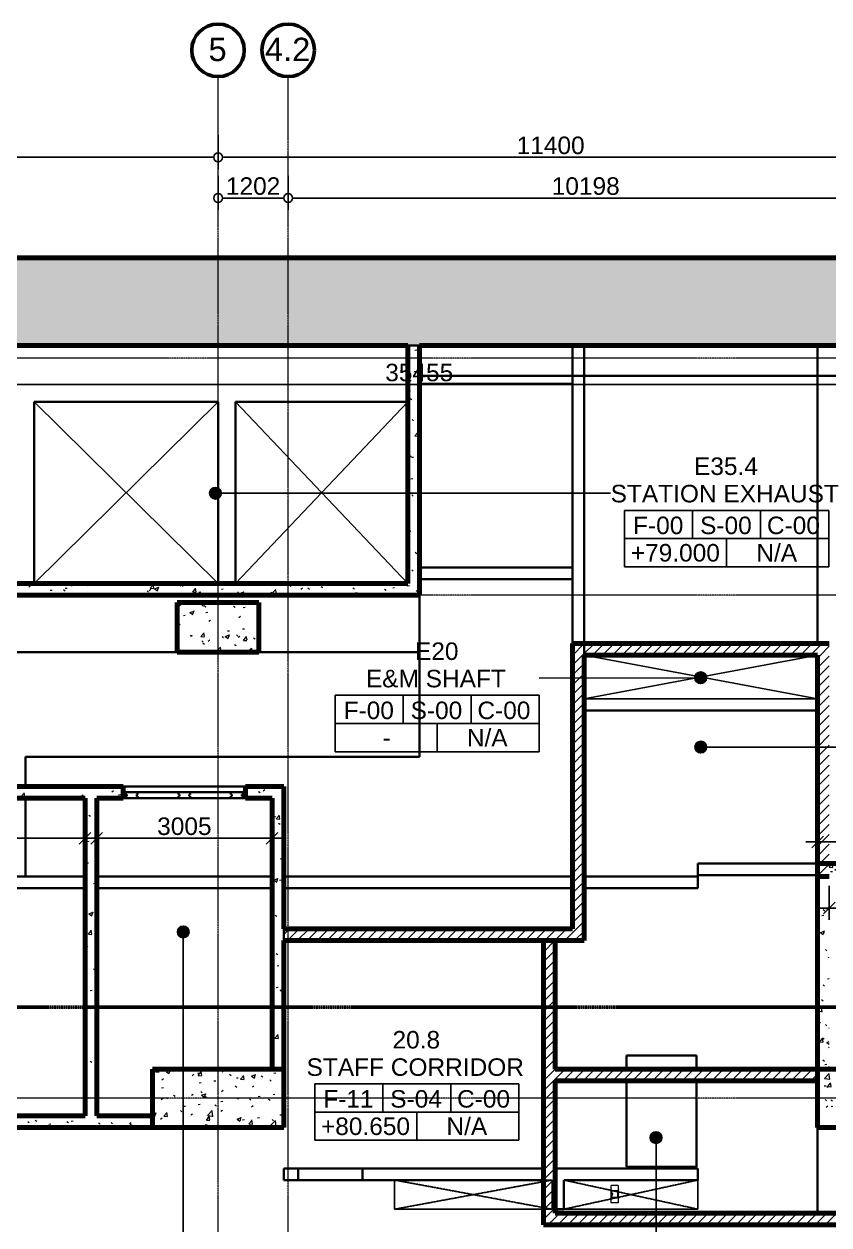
# Model space of a CAD drawing. Header units: millimetres. Extents: x -920220 to -841565, y -17301 to 82135.
# Drawn here: x -873407 to -859612, y 1409 to 21977 of the extents above; entities that cross this region are included whole.
import ezdxf

# ---------------------------------------------------------------- set-up
doc = ezdxf.new("R2010")
doc.units = ezdxf.units.MM
doc.linetypes.add('DPA_Grid _ Level 100', pattern=[10, 5.5, -1.6, 1.3, -1.6])
doc.linetypes.add('DPA_Overhead 100', pattern=[2.75, 1.75, -1])
for name, color, linetype, lineweight in [('_ _ A-DETL-OPENING', 1, 'Continuous', 25), ('A-ANNO-DIMS', 1, 'Continuous', 9), ('A-COLS', 5, 'Continuous', 70), ('A-COLS-E', 1, 'Continuous', 35), ('A-DOOR', 3, 'Continuous', 35), ('A-DOOR-E', 2, 'Continuous', 25), ('A-DOOR-FRAM', 3, 'Continuous', 25), ('A-FLOR-E', 2, 'Continuous', 35), ('A-FLOR-OVHD', 2, 'DPA_Overhead 100', 25), ('A-GENM', 1, 'Continuous', 9), ('A-ROOM-IDEN', 3, 'Continuous', 25), ('A-ROOM-LINE', 3, 'Continuous', 25), ('A-WALL', 5, 'Continuous', 35), ('A-WALL-PATT', 1, 'Continuous', 35), ('G-ANNO-SECL', 3, 'Continuous', 9), ('S-GRID', 251, 'Continuous', 9), ('S-GRID-IDEN', 3, 'Continuous', 50), ('WALL-E', 2, 'Continuous', 35)]:
    doc.layers.add(name, color=color, linetype=linetype, lineweight=lineweight)
doc.styles.add('Arial', font='arial.ttf', dxfattribs={"height": 400})
doc.styles.add('Arial_2', font='arial.ttf', dxfattribs={"height": 300})
doc.dimstyles.new('DPA-DIM-3_0_C-C', dxfattribs={"dimscale": 304.8, "dimtxt": 306.07782, "dimasz": 0.492126, "dimexe": 0.656168, "dimexo": 0.0625, "dimgap": 0.164042, "dimtad": 1, "dimdec": 0, "dimzin": 0, "dimdsep": 46, "dimtxsty": 'Arial_2', "dimblk1": 'DOTBLANK', "dimblk2": 'DOTBLANK', "dimsah": 1, "dimcen": 0.09, "dimdle": 0.656168, "dimadec": 8, "dimazin": 0, "dimtfac": 1, "dimtdec": 4, "dimtix": 1, "dimtmove": 0, "dimatfit": 3, "dimfxl": 1.312336, "dimfxlon": 1, "dimtvp": 1, "dimtolj": 1, "dimtzin": 0, "dimarcsym": 2})
doc.dimstyles.new('DPA-DIM-3_0_T-T', dxfattribs={"dimscale": 304.8, "dimtxt": 306.07782, "dimasz": 0.656168, "dimexe": 0.656168, "dimexo": 0.0625, "dimgap": 0.164042, "dimtad": 1, "dimdec": 0, "dimzin": 0, "dimdsep": 46, "dimtxsty": 'Arial_2', "dimblk1": 'OBLIQUE', "dimblk2": 'OBLIQUE', "dimsah": 1, "dimcen": 0.09, "dimdle": 0.656168, "dimadec": 8, "dimazin": 0, "dimtfac": 1, "dimtdec": 4, "dimtix": 1, "dimtmove": 0, "dimatfit": 3, "dimfxl": 1.312336, "dimfxlon": 1, "dimtvp": 1, "dimtolj": 1, "dimtzin": 0, "dimarcsym": 2})
pattern_1 = [(50, (0, 0), (728.7365, -63.75582), [76.2, -838.2]), (355, (0, 0), (-140.9716, 764.2276), [60.96, -670.56]), (100.451, (60.7, -5.3), (587.77, 700.46675), [64.76, -712.36]), (46.184, (0, 203.2), (1084.3162, -168.171), [114.3, -1257.3]), (96.636, (90.4, 189.2), (949.6099, 989.7098), [97.14, -1068.54]), (351.184, (0, 203.2), (949.6206, 989.7012), [91.44, -1005.84]), (21, (101.6, 152.4), (606.45787, -409.06057), [76.2, -838.2]), (326, (101.6, 152.4), (247.20834, 736.7529), [60.96, -670.56]), (71.451, (152.14, 118.3), (853.66825, 327.68547), [64.76, -712.36]), (37.5, (0, 0), (12.35469, 338.22012), [33.528, -628.904, 33.528, -647.192, -673.1]), (37.5, (0, 0), (12.35469, 338.22012), [-1343.152, 33.528, -639.572]), (7.5, (0, 0), (267.27887, 400.72213), [33.528, -354.584, 33.528, -613.664, -256.54]), (7.5, (0, 0), (267.27887, 400.72213), [-1035.304, 33.528, -223.012]), (327.5, (-226.57, 0), (542.36333, -22.915345), [33.528, -220.472, 33.528, -758.952, -1051.56]), (327.5, (-226.57, 0), (542.36333, -22.915345), [-1046.48, 33.528, -1018.032]), (317.5, (-328.17, 0), (592.51696, 101.7071), [33.528, -296.672, 33.528, -492.76, -746.76]), (317.5, (-328.17, 0), (592.51696, 101.7071), [-856.488, 33.528, -713.232])]
pattern_2 = [(45, (0, 0), (-84.852814, 84.852814), [])]

# ---------------------------------------------------------------- blocks, each defined once
blk = doc.blocks.new('DPA_AC-BW - A30_2100 x 2500 mm-6615852-4260-01 ENLARGED UPPER PLATFORM LEVEL - REFLECTED CEILING PLAN - SHEET 1')
at = {"layer": 'A-DOOR'}
for p, q in [((-1000, 100), (-1000, 65)), ((-800, 100), (-1000, 100)), ((-1000, 65), (-985, 65)), ((-1000, 35), (-1000, 0)), ((-985, 35), (-1000, 35)), ((-985, 65), (-985, 35)), ((-815, 65), (-800, 65)), ((-815, 35), (-815, 65)), ((-815, 65), (-815, 35)), ((-800, 65), (-815, 65)), ((-800, 35), (-815, 35)), ((-815, 35), (-800, 35)), ((-800, 65), (-800, 100)), ((-800, 100), (-800, 65)), ((-100, 100), (-800, 100)), ((-800, 0), (-800, 35)), ((-800, 35), (-800, 0)), ((-100, 100), (-100, 65)), ((100, 100), (-100, 100)), ((-100, 65), (-100, 100)), ((-100, 65), (-85, 65)), ((-85, 65), (-100, 65)), ((-100, 35), (-100, 0)), ((-85, 35), (-100, 35)), ((-100, 0), (-100, 35)), ((-100, 35), (-85, 35)), ((-85, 65), (-85, 35)), ((-85, 35), (-85, 65)), ((85, 65), (100, 65)), ((85, 35), (85, 65)), ((85, 65), (85, 35)), ((100, 65), (85, 65)), ((100, 35), (85, 35)), ((85, 35), (100, 35)), ((100, 65), (100, 100)), ((100, 100), (100, 65)), ((800, 100), (100, 100)), ((100, 0), (100, 35)), ((100, 35), (100, 0)), ((800, 100), (800, 65)), ((1000, 100), (800, 100)), ((800, 65), (800, 100)), ((800, 65), (815, 65)), ((815, 65), (800, 65)), ((800, 35), (800, 0)), ((815, 35), (800, 35)), ((800, 35), (815, 35)), ((800, 0), (800, 35)), ((815, 65), (815, 35)), ((815, 35), (815, 65)), ((985, 65), (1000, 65)), ((985, 35), (985, 65)), ((1000, 35), (985, 35)), ((1000, 65), (1000, 100)), ((1000, 0), (1000, 35)), ((-1000, 0), (-800, 0)), ((-800, 0), (-100, 0)), ((-100, 0), (100, 0)), ((100, 0), (800, 0)), ((800, 0), (1000, 0))]:
    blk.add_line(p, q, dxfattribs=at)
at = {"layer": 'A-DOOR-E'}
for p, q in [((-1000, 100), (-800, 100)), ((-1000, 65), (-1000, 100)), ((-985, 65), (-1000, 65)), ((-1000, 35), (-985, 35)), ((-1000, 0), (-1000, 35)), ((-985, 35), (-985, 65)), ((-815, 65), (-815, 35)), ((-800, 65), (-815, 65)), ((-815, 35), (-815, 65)), ((-815, 65), (-800, 65)), ((-815, 65), (-800, 65)), ((-815, 35), (-815, 65)), ((-815, 35), (-815, 65)), ((-815, 65), (-800, 65)), ((-800, 65), (-815, 65)), ((-815, 65), (-815, 35)), ((-815, 35), (-815, 65)), ((-815, 65), (-800, 65)), ((-800, 65), (-815, 65)), ((-815, 65), (-815, 35)), ((-815, 65), (-800, 65)), ((-815, 35), (-815, 65)), ((-815, 35), (-800, 35)), ((-800, 35), (-815, 35)), ((-800, 35), (-815, 35)), ((-800, 35), (-815, 35)), ((-815, 35), (-800, 35)), ((-800, 35), (-815, 35)), ((-815, 35), (-800, 35)), ((-800, 35), (-815, 35)), ((-800, 100), (-800, 65)), ((-800, 65), (-800, 100)), ((-800, 100), (-100, 100)), ((-800, 100), (-100, 100)), ((-800, 65), (-800, 100)), ((-800, 65), (-800, 100)), ((-800, 100), (-100, 100)), ((-100, 100), (-800, 100)), ((-800, 100), (-800, 65)), ((-800, 65), (-800, 100)), ((-800, 100), (-100, 100)), ((-100, 100), (-800, 100)), ((-800, 100), (-800, 65)), ((-800, 100), (-100, 100)), ((-800, 65), (-800, 100)), ((-800, 35), (-800, 0)), ((-800, 0), (-800, 35)), ((-800, 0), (-800, 35)), ((-800, 0), (-800, 35)), ((-800, 35), (-800, 0)), ((-800, 0), (-800, 35)), ((-800, 35), (-800, 0)), ((-800, 0), (-800, 35)), ((-100, 100), (100, 100)), ((-100, 65), (-100, 100)), ((-100, 100), (-100, 65)), ((-100, 100), (-100, 65)), ((-100, 100), (-100, 65)), ((-100, 65), (-100, 100)), ((-100, 100), (-100, 65)), ((-100, 65), (-100, 100)), ((-100, 100), (-100, 65)), ((-85, 65), (-100, 65)), ((-100, 65), (-85, 65)), ((-100, 65), (-85, 65)), ((-100, 65), (-85, 65)), ((-85, 65), (-100, 65)), ((-100, 65), (-85, 65)), ((-85, 65), (-100, 65)), ((-100, 65), (-85, 65)), ((-100, 35), (-85, 35)), ((-100, 0), (-100, 35)), ((-100, 35), (-100, 0)), ((-85, 35), (-100, 35)), ((-85, 35), (-100, 35)), ((-100, 35), (-100, 0)), ((-100, 35), (-100, 0)), ((-85, 35), (-100, 35)), ((-100, 35), (-85, 35)), ((-100, 0), (-100, 35)), ((-100, 35), (-100, 0)), ((-85, 35), (-100, 35)), ((-100, 35), (-85, 35)), ((-100, 0), (-100, 35)), ((-85, 35), (-100, 35)), ((-100, 35), (-100, 0)), ((-85, 35), (-85, 65)), ((-85, 65), (-85, 35)), ((-85, 65), (-85, 35)), ((-85, 65), (-85, 35)), ((-85, 35), (-85, 65)), ((-85, 65), (-85, 35)), ((-85, 35), (-85, 65)), ((-85, 65), (-85, 35)), ((85, 65), (85, 35)), ((100, 65), (85, 65)), ((85, 35), (85, 65)), ((85, 65), (100, 65)), ((85, 65), (100, 65)), ((85, 35), (85, 65)), ((85, 35), (85, 65)), ((85, 65), (100, 65)), ((100, 65), (85, 65)), ((85, 65), (85, 35)), ((85, 35), (85, 65)), ((85, 65), (100, 65)), ((100, 65), (85, 65)), ((85, 65), (85, 35)), ((85, 65), (100, 65)), ((85, 35), (85, 65)), ((85, 35), (100, 35)), ((100, 35), (85, 35)), ((100, 35), (85, 35)), ((100, 35), (85, 35)), ((85, 35), (100, 35)), ((100, 35), (85, 35)), ((85, 35), (100, 35)), ((100, 35), (85, 35)), ((100, 100), (100, 65)), ((100, 65), (100, 100)), ((100, 100), (800, 100)), ((100, 100), (800, 100)), ((100, 65), (100, 100)), ((100, 65), (100, 100)), ((100, 100), (800, 100)), ((800, 100), (100, 100)), ((100, 100), (100, 65)), ((100, 65), (100, 100)), ((100, 100), (800, 100)), ((800, 100), (100, 100)), ((100, 100), (100, 65)), ((100, 100), (800, 100)), ((100, 65), (100, 100)), ((100, 35), (100, 0)), ((100, 0), (100, 35)), ((100, 0), (100, 35)), ((100, 0), (100, 35)), ((100, 35), (100, 0)), ((100, 0), (100, 35)), ((100, 35), (100, 0)), ((100, 0), (100, 35)), ((800, 100), (1000, 100)), ((800, 65), (800, 100)), ((800, 100), (800, 65)), ((800, 100), (800, 65)), ((800, 100), (800, 65)), ((800, 65), (800, 100)), ((800, 100), (800, 65)), ((800, 65), (800, 100)), ((800, 100), (800, 65)), ((815, 65), (800, 65)), ((800, 65), (815, 65)), ((800, 65), (815, 65)), ((800, 65), (815, 65)), ((815, 65), (800, 65)), ((800, 65), (815, 65)), ((815, 65), (800, 65)), ((800, 65), (815, 65)), ((800, 35), (815, 35)), ((800, 0), (800, 35)), ((815, 35), (800, 35)), ((800, 35), (800, 0)), ((800, 35), (800, 0)), ((815, 35), (800, 35)), ((815, 35), (800, 35)), ((800, 35), (800, 0)), ((800, 0), (800, 35)), ((800, 35), (815, 35)), ((815, 35), (800, 35)), ((800, 35), (800, 0)), ((800, 0), (800, 35)), ((800, 35), (815, 35)), ((800, 35), (800, 0)), ((815, 35), (800, 35)), ((815, 35), (815, 65)), ((815, 65), (815, 35)), ((815, 65), (815, 35)), ((815, 65), (815, 35)), ((815, 35), (815, 65)), ((815, 65), (815, 35)), ((815, 35), (815, 65)), ((815, 65), (815, 35)), ((985, 65), (985, 35)), ((1000, 65), (985, 65)), ((985, 35), (1000, 35)), ((1000, 100), (1000, 65)), ((1000, 35), (1000, 0)), ((-800, 0), (-1000, 0)), ((-100, 0), (-800, 0)), ((-100, 0), (-800, 0)), ((-100, 0), (-800, 0)), ((-800, 0), (-100, 0)), ((-100, 0), (-800, 0)), ((-800, 0), (-100, 0)), ((-100, 0), (-800, 0)), ((100, 0), (-100, 0)), ((800, 0), (100, 0)), ((800, 0), (100, 0)), ((800, 0), (100, 0)), ((100, 0), (800, 0)), ((800, 0), (100, 0)), ((100, 0), (800, 0)), ((800, 0), (100, 0)), ((1000, 0), (800, 0))]:
    blk.add_line(p, q, dxfattribs=at)
at = {"layer": 'A-DOOR-FRAM'}
for p, q in [((-1050, 100), (-1000, 100)), ((-1050, 0), (-1050, 100)), ((-1000, 0), (-1050, 0)), ((-1000, 100), (-1000, 65)), ((-1000, 65), (-985, 65)), ((-1000, 35), (-1000, 0)), ((-985, 35), (-1000, 35)), ((-985, 65), (-985, 35)), ((985, 65), (985, 35)), ((1000, 65), (985, 65)), ((985, 35), (1000, 35)), ((1000, 100), (1000, 65)), ((1050, 100), (1000, 100)), ((1000, 35), (1000, 0)), ((1050, 0), (1050, 100)), ((1000, 0), (1050, 0))]:
    blk.add_line(p, q, dxfattribs=at)
blk = doc.blocks.new('DPA_GM_Toilet roll paper dispenser - Toilet roll paper dispenser-13963745-4260-01 ENLARGED UPPER PLATFORM LEVEL - REFLECTED CEILING PLAN - SHEET 1')
at = {"layer": 'A-GENM'}
for p, q in [((-863347, 1787), (-863347, 2085)), ((-863227, 2086), (-863346, 2086)), ((-863226, 2084), (-863226, 1787)), ((-863229, 1989), (-863341, 1989)), ((-863341, 1989), (-863341, 1882)), ((-863341, 1882), (-863229, 1882)), ((-863229, 1991), (-863335, 1991)), ((-863335, 1991), (-863335, 1989)), ((-863335, 1881), (-863335, 1882)), ((-863229, 1881), (-863335, 1881)), ((-863229, 1989), (-863229, 1991)), ((-863229, 1882), (-863229, 1989)), ((-863229, 1882), (-863229, 1881)), ((-863226, 2028), (-863222, 2025)), ((-863226, 2004), (-863222, 2006)), ((-863226, 1948), (-863222, 1945)), ((-863226, 1924), (-863222, 1926)), ((-863226, 1868), (-863222, 1865)), ((-863222, 2025), (-863222, 2016)), ((-863222, 2006), (-863222, 2016)), ((-863222, 1945), (-863222, 1936)), ((-863222, 1926), (-863222, 1936)), ((-863222, 1865), (-863222, 1856)), ((-863222, 1846), (-863222, 1856)), ((-863227, 1786), (-863346, 1786)), ((-863226, 1844), (-863222, 1846))]:
    blk.add_line(p, q, dxfattribs=at)
for centre, radius, start, end in [((-863346, 2085), 1.32, 90, 180), ((-863227, 2084), 1.39, 0, 90), ((-863346, 1787), 1.32, 180, 270), ((-863227, 1787), 1.39, 270, 0)]:
    blk.add_arc(centre, radius, start, end, dxfattribs=at)
for centre, major_axis, ratio, start_param, end_param in [((-863320, 1944), (-3.01, 0.01), 0.997668, 4.718311, 7.855296), ((-863320, 1927), (3.01, 0.01), 0.997635, 1.569652, 4.706561), ((-863320, 1944), (3.01, 0.01), 0.997668, 4.711084, 7.848069), ((-863320, 1927), (-3.01, 0.01), 0.997635, 1.57682, 4.713751)]:
    blk.add_ellipse(centre, major_axis=major_axis, ratio=ratio, start_param=start_param, end_param=end_param, dxfattribs=at)
blk = doc.blocks.new('DPA_Room Tag Box - Standard-4486259-4260-01 ENLARGED UPPER PLATFORM LEVEL - REFLECTED CEILING PLAN - SHEET 1')
at = {"layer": 'A-ROOM-LINE'}
for p, q in [((-17.5, -2.94), (-17.5, -12.6)), ((-17.5, -2.94), (17.5, -2.94)), ((-5.83, -2.94), (-5.83, -7.77)), ((5.83, -2.94), (5.83, -7.77)), ((17.5, -2.94), (17.5, -12.6)), ((-17.5, -7.77), (17.5, -7.77)), ((0, -7.77), (0, -12.6)), ((-17.5, -12.6), (17.5, -12.6))]:
    blk.add_line(p, q, dxfattribs=at)
blk = doc.blocks.new('Grid - 100 Scale-2291345-4260-01 ENLARGED UPPER PLATFORM LEVEL - REFLECTED CEILING PLAN - SHEET 1')
at = {"layer": 'S-GRID-IDEN'}
blk.add_circle((0, 0), 4.5, dxfattribs=at)
blk = doc.blocks.new('_DotBlank')
at = {"color": 0, "linetype": 'ByBlock', "lineweight": -2}
blk.add_line((-0.5, 0), (-1, 0), dxfattribs=at)
blk.add_circle((0, 0), 0.5, dxfattribs=at)
blk = doc.blocks.new('*D744')
at = {"layer": 'A-ANNO-DIMS', "color": 0, "lineweight": -2, "transparency": 16777216}
for p, q in [((-22800, 16496), (-22800, 15915)), ((-11400, 16496), (-11400, 15915)), ((-22650, 16115), (-11550, 16115))]:
    blk.add_line(p, q, dxfattribs=at)
at = {"layer": 'Defpoints', "color": 0, "transparency": 16777216}
for p in [(-22800, 16515), (-11400, 16515), (-11400, 16115)]:
    blk.add_point(p, dxfattribs=at)
at = {"layer": 'A-ANNO-DIMS', "color": 0, "lineweight": -2, "transparency": 16777216, "xscale": 150, "yscale": 150, "zscale": 150, "rotation": 180}
blk.add_blockref('_DotBlank', (-22800, 16115), dxfattribs=at)
at = {"layer": 'A-ANNO-DIMS', "color": 0, "lineweight": -2, "transparency": 16777216, "xscale": 150, "yscale": 150, "zscale": 150}
blk.add_blockref('_DotBlank', (-11400, 16115), dxfattribs=at)
at = {"layer": 'A-ANNO-DIMS', "color": 0, "transparency": 16777216, "insert": (-17100, 16318), "char_height": 300, "width": 1384.41, "attachment_point": 5, "style": 'Arial_2'}
blk.add_mtext('\\A1;11400', dxfattribs=at)
blk = doc.blocks.new('*D745')
at = {"layer": 'A-ANNO-DIMS', "color": 0, "lineweight": -2, "transparency": 16777216}
for p, q in [((-11400, 16496), (-11400, 15915)), ((0, 16496), (0, 15915)), ((-11250, 16115), (-150, 16115))]:
    blk.add_line(p, q, dxfattribs=at)
at = {"layer": 'Defpoints', "color": 0, "transparency": 16777216}
for p in [(-11400, 16515), (0, 16515), (0, 16115)]:
    blk.add_point(p, dxfattribs=at)
at = {"layer": 'A-ANNO-DIMS', "color": 0, "lineweight": -2, "transparency": 16777216, "xscale": 150, "yscale": 150, "zscale": 150, "rotation": 180}
blk.add_blockref('_DotBlank', (-11400, 16115), dxfattribs=at)
at = {"layer": 'A-ANNO-DIMS', "color": 0, "lineweight": -2, "transparency": 16777216, "xscale": 150, "yscale": 150, "zscale": 150}
blk.add_blockref('_DotBlank', (0, 16115), dxfattribs=at)
at = {"layer": 'A-ANNO-DIMS', "color": 0, "transparency": 16777216, "insert": (-5700, 16318), "char_height": 300, "width": 1384.41, "attachment_point": 5, "style": 'Arial_2'}
blk.add_mtext('\\A1;11400', dxfattribs=at)
blk = doc.blocks.new('_Oblique')
at = {"color": 0, "linetype": 'ByBlock', "lineweight": -2}
blk.add_line((-0.5, -0.5), (0.5, 0.5), dxfattribs=at)
blk = doc.blocks.new('*D753')
at = {"layer": 'A-ANNO-DIMS', "color": 0, "lineweight": -2, "transparency": 16777216}
for p, q in [((9775, 12606), (9775, 12025)), ((-25680, 11844), (-25680, 12425)), ((-25880, 12225), (9975, 12225))]:
    blk.add_line(p, q, dxfattribs=at)
at = {"layer": 'Defpoints', "color": 0, "transparency": 16777216}
for p in [(9775, 12625), (9775, 12225), (-25680, 11825)]:
    blk.add_point(p, dxfattribs=at)
at = {"layer": 'A-ANNO-DIMS', "color": 0, "lineweight": -2, "transparency": 16777216, "xscale": 200, "yscale": 200, "zscale": 200, "rotation": 180}
blk.add_blockref('_Oblique', (-25680, 12225), dxfattribs=at)
at = {"layer": 'A-ANNO-DIMS', "color": 0, "lineweight": -2, "transparency": 16777216, "xscale": 200, "yscale": 200, "zscale": 200}
blk.add_blockref('_Oblique', (9775, 12225), dxfattribs=at)
at = {"layer": 'A-ANNO-DIMS', "color": 0, "transparency": 16777216, "insert": (-7952, 12428), "char_height": 300, "width": 1384.41, "attachment_point": 5, "style": 'Arial_2'}
blk.add_mtext('\\A1;35455', dxfattribs=at)
blk = doc.blocks.new('*D756')
at = {"layer": 'A-ANNO-DIMS', "color": 0, "lineweight": -2, "transparency": 16777216}
for p, q in [((-13480, 4834), (-13480, 4253)), ((-10475, 4834), (-10475, 4253)), ((-13680, 4453), (-10275, 4453))]:
    blk.add_line(p, q, dxfattribs=at)
at = {"layer": 'Defpoints', "color": 0, "transparency": 16777216}
for p in [(-13480, 4853), (-10475, 4853), (-10475, 4453)]:
    blk.add_point(p, dxfattribs=at)
at = {"layer": 'A-ANNO-DIMS', "color": 0, "lineweight": -2, "transparency": 16777216, "xscale": 200, "yscale": 200, "zscale": 200, "rotation": 180}
blk.add_blockref('_Oblique', (-13480, 4453), dxfattribs=at)
at = {"layer": 'A-ANNO-DIMS', "color": 0, "lineweight": -2, "transparency": 16777216, "xscale": 200, "yscale": 200, "zscale": 200}
blk.add_blockref('_Oblique', (-10475, 4453), dxfattribs=at)
at = {"layer": 'A-ANNO-DIMS', "color": 0, "transparency": 16777216, "insert": (-11977, 4657), "char_height": 300, "width": 1107.53, "attachment_point": 5, "style": 'Arial_2'}
blk.add_mtext('\\A1;3005', dxfattribs=at)
blk = doc.blocks.new('*D758')
at = {"layer": 'A-ANNO-DIMS', "color": 0, "lineweight": -2, "transparency": 16777216}
for p, q in [((-925, 3639), (-925, 3058)), ((5475, 3639), (5475, 3058)), ((-1125, 3258), (5675, 3258))]:
    blk.add_line(p, q, dxfattribs=at)
at = {"layer": 'Defpoints', "color": 0, "transparency": 16777216}
for p in [(-925, 3658), (5475, 3658), (5475, 3258)]:
    blk.add_point(p, dxfattribs=at)
at = {"layer": 'A-ANNO-DIMS', "color": 0, "lineweight": -2, "transparency": 16777216, "xscale": 200, "yscale": 200, "zscale": 200, "rotation": 180}
blk.add_blockref('_Oblique', (-925, 3258), dxfattribs=at)
at = {"layer": 'A-ANNO-DIMS', "color": 0, "lineweight": -2, "transparency": 16777216, "xscale": 200, "yscale": 200, "zscale": 200}
blk.add_blockref('_Oblique', (5475, 3258), dxfattribs=at)
at = {"layer": 'A-ANNO-DIMS', "color": 0, "transparency": 16777216, "insert": (2275, 3462), "char_height": 300, "width": 1107.53, "attachment_point": 5, "style": 'Arial_2'}
blk.add_mtext('\\A1;6400', dxfattribs=at)
blk = doc.blocks.new('*D763')
at = {"layer": 'A-ANNO-DIMS', "color": 0, "lineweight": -2, "transparency": 16777216}
for p, q in [((-25680, 4834), (-25680, 4253)), ((-13680, 4834), (-13680, 4253)), ((-25880, 4453), (-13480, 4453))]:
    blk.add_line(p, q, dxfattribs=at)
at = {"layer": 'Defpoints', "color": 0, "transparency": 16777216}
for p in [(-25680, 4853), (-13680, 4853), (-13680, 4453)]:
    blk.add_point(p, dxfattribs=at)
at = {"layer": 'A-ANNO-DIMS', "color": 0, "lineweight": -2, "transparency": 16777216, "xscale": 200, "yscale": 200, "zscale": 200, "rotation": 180}
blk.add_blockref('_Oblique', (-25680, 4453), dxfattribs=at)
at = {"layer": 'A-ANNO-DIMS', "color": 0, "lineweight": -2, "transparency": 16777216, "xscale": 200, "yscale": 200, "zscale": 200}
blk.add_blockref('_Oblique', (-13680, 4453), dxfattribs=at)
at = {"layer": 'A-ANNO-DIMS', "color": 0, "transparency": 16777216, "insert": (-19680, 4656), "char_height": 300, "width": 1384.41, "attachment_point": 5, "style": 'Arial_2'}
blk.add_mtext('\\A1;12000', dxfattribs=at)
blk = doc.blocks.new('*D770')
at = {"layer": 'A-ANNO-DIMS', "color": 0, "lineweight": -2, "transparency": 16777216}
for p, q in [((-1125, 4009), (-1125, 4590)), ((5675, 4009), (5675, 4590)), ((-1325, 4390), (5875, 4390))]:
    blk.add_line(p, q, dxfattribs=at)
at = {"layer": 'Defpoints', "color": 0, "transparency": 16777216}
for p in [(5675, 4390), (-1125, 3990), (5675, 3990)]:
    blk.add_point(p, dxfattribs=at)
at = {"layer": 'A-ANNO-DIMS', "color": 0, "lineweight": -2, "transparency": 16777216, "xscale": 200, "yscale": 200, "zscale": 200, "rotation": 180}
blk.add_blockref('_Oblique', (-1125, 4390), dxfattribs=at)
at = {"layer": 'A-ANNO-DIMS', "color": 0, "lineweight": -2, "transparency": 16777216, "xscale": 200, "yscale": 200, "zscale": 200}
blk.add_blockref('_Oblique', (5675, 4390), dxfattribs=at)
at = {"layer": 'A-ANNO-DIMS', "color": 0, "transparency": 16777216, "insert": (2275, 4593), "char_height": 300, "width": 1107.53, "attachment_point": 5, "style": 'Arial_2'}
blk.add_mtext('\\A1;6800', dxfattribs=at)
blk = doc.blocks.new('*D773')
at = {"layer": 'A-ANNO-DIMS', "color": 0, "lineweight": -2, "transparency": 16777216}
for p, q in [((-11400, 15799), (-11400, 15218)), ((-10198, 15799), (-10198, 15218)), ((-11250, 15418), (-10348, 15418))]:
    blk.add_line(p, q, dxfattribs=at)
at = {"layer": 'Defpoints', "color": 0, "transparency": 16777216}
for p in [(-11400, 15818), (-10198, 15818), (-10198, 15418)]:
    blk.add_point(p, dxfattribs=at)
at = {"layer": 'A-ANNO-DIMS', "color": 0, "lineweight": -2, "transparency": 16777216, "xscale": 150, "yscale": 150, "zscale": 150, "rotation": 180}
blk.add_blockref('_DotBlank', (-11400, 15418), dxfattribs=at)
at = {"layer": 'A-ANNO-DIMS', "color": 0, "lineweight": -2, "transparency": 16777216, "xscale": 150, "yscale": 150, "zscale": 150}
blk.add_blockref('_DotBlank', (-10198, 15418), dxfattribs=at)
at = {"layer": 'A-ANNO-DIMS', "color": 0, "transparency": 16777216, "insert": (-10799, 15621), "char_height": 300, "width": 1107.53, "attachment_point": 5, "style": 'Arial_2'}
blk.add_mtext('\\A1;1202', dxfattribs=at)
blk = doc.blocks.new('*D774')
at = {"layer": 'A-ANNO-DIMS', "color": 0, "lineweight": -2, "transparency": 16777216}
for p, q in [((-10198, 15799), (-10198, 15218)), ((0, 15799), (0, 15218)), ((-10048, 15418), (-150, 15418))]:
    blk.add_line(p, q, dxfattribs=at)
at = {"layer": 'Defpoints', "color": 0, "transparency": 16777216}
for p in [(-10198, 15818), (0, 15818), (0, 15418)]:
    blk.add_point(p, dxfattribs=at)
at = {"layer": 'A-ANNO-DIMS', "color": 0, "lineweight": -2, "transparency": 16777216, "xscale": 150, "yscale": 150, "zscale": 150, "rotation": 180}
blk.add_blockref('_DotBlank', (-10198, 15418), dxfattribs=at)
at = {"layer": 'A-ANNO-DIMS', "color": 0, "lineweight": -2, "transparency": 16777216, "xscale": 150, "yscale": 150, "zscale": 150}
blk.add_blockref('_DotBlank', (0, 15418), dxfattribs=at)
at = {"layer": 'A-ANNO-DIMS', "color": 0, "transparency": 16777216, "insert": (-5099, 15621), "char_height": 300, "width": 1384.41, "attachment_point": 5, "style": 'Arial_2'}
blk.add_mtext('\\A1;10198', dxfattribs=at)
blk = doc.blocks.new('*U740')
at = {"layer": '_ _ A-DETL-OPENING'}
for p, q in [((-14550, 8815), (-11400, 11930)), ((-14550, 11930), (-11400, 8815)), ((-14550, 8815), (-14550, 11930)), ((-14550, 11930), (-11400, 11930)), ((-11400, 8815), (-11400, 11930)), ((-11100, 11930), (-11100, 8815)), ((-11100, 11930), (-8150, 11930)), ((-11100, 8815), (-8150, 11930)), ((-11100, 11930), (-8150, 8815)), ((-11100, 11930), (-8150, 11930)), ((-8150, 11930), (-8150, 8815)), ((-14550, 8815), (-11400, 8815)), ((-8150, 8815), (-11100, 8815)), ((-5125, 6840), (-1125, 7590)), ((-5125, 7590), (-1125, 6840)), ((-5125, 6840), (-5125, 7590)), ((-5125, 7590), (-1125, 7590)), ((-1125, 7590), (-1125, 6840)), ((-1125, 6840), (-5125, 6840)), ((-8375, -1900), (-5675, -1400)), ((-8375, -1400), (-5675, -1900)), ((-8375, -1900), (-8375, -1400)), ((-8375, -1400), (-5675, -1400)), ((-5675, -1400), (-5675, -1900)), ((-5475, -1900), (-3175, -1400)), ((-5475, -1400), (-3175, -1900)), ((-5475, -1900), (-5475, -1400)), ((-5475, -1400), (-3175, -1400)), ((-3175, -1400), (-3175, -1900)), ((-5675, -1900), (-8375, -1900)), ((-3175, -1900), (-5475, -1900))]:
    blk.add_line(p, q, dxfattribs=at)
at = {"layer": 'S-GRID', "linetype": 'DPA_Grid _ Level 100'}
for p, q in [((-11400, -20855.1), (-11400, 17498.2)), ((-10198.1, -20855.1), (-10198.1, 17498.2)), ((12525, 12673), (-60214, 12673)), ((12525, 8615), (-60214, 8615)), ((12525, 0), (-60214, 0))]:
    blk.add_line(p, q, dxfattribs=at)
at = {"layer": 'S-GRID-IDEN', "xscale": 99.99999999999993, "yscale": 99.99999999999993, "zscale": 99.99999999999993}
for p in [(-11400, 17948.2), (-10198.1, 17948.2)]:
    blk.add_blockref('Grid - 100 Scale-2291345-4260-01 ENLARGED UPPER PLATFORM LEVEL - REFLECTED CEILING PLAN - SHEET 1', p, dxfattribs=at)
at = {"layer": 'S-GRID-IDEN', "lineweight": 9, "char_height": 400, "attachment_point": 1, "style": 'Arial'}
for s, insert, width in [('5', (-11563.3, 18164), 376.793), ('4.2', (-10595.9, 18164), 945.991)]:
    blk.add_mtext(s, dxfattribs=dict(at, insert=insert, width=width))
at = {"layer": 'A-ANNO-DIMS'}
for base, p1, p2, dimstyle, override, picture, middle in [((-11400, 16115), (-22800, 16515), (-11400, 16515), 'DPA-DIM-3_0_C-C', {"dimpost": '<>', "dimfxl": 11400}, '*D744', (-17100, 16318.2)), ((0, 16115), (-11400, 16515), (0, 16515), 'DPA-DIM-3_0_C-C', {"dimpost": '<>', "dimfxl": 11400}, '*D745', (-5700, 16318.2)), ((-10198.1, 15417.9), (-11400, 15817.9), (-10198.1, 15817.9), 'DPA-DIM-3_0_C-C', {"dimpost": '<>', "dimfxl": 1201.861185}, '*D773', (-10799.1, 15621)), ((0, 15417.9), (-10198.1, 15817.9), (0, 15817.9), 'DPA-DIM-3_0_C-C', {"dimpost": '<>', "dimfxl": 10198.138815}, '*D774', (-5099.1, 15621)), ((9775, 12224.6), (-25680, 11824.6), (9775, 12624.6), 'DPA-DIM-3_0_T-T', {"dimpost": '<>', "dimfxl": 35464.024389}, '*D753', (-7952.5, 12427.9)), ((-13680, 4453.3), (-25680, 4853.3), (-13680, 4853.3), 'DPA-DIM-3_0_T-T', {"dimpost": '<>', "dimfxl": 12000}, '*D763', (-19680, 4656.4)), ((-10475, 4453.3), (-13480, 4853.3), (-10475, 4853.3), 'DPA-DIM-3_0_T-T', {"dimpost": '<>', "dimfxl": 3005.000012}, '*D756', (-11977.5, 4656.5)), ((5675, 4390), (-1125, 3990), (5675, 3990), 'DPA-DIM-3_0_T-T', {"dimpost": '<>', "dimfxl": 6800}, '*D770', (2275, 4593.1)), ((5475, 3258.4), (-925, 3658.4), (5475, 3658.4), 'DPA-DIM-3_0_T-T', {"dimpost": '<>', "dimfxl": 6400}, '*D758', (2275, 3461.6))]:
    dim = blk.add_linear_dim(base=base, p1=p1, p2=p2, dimstyle=dimstyle, override=override, dxfattribs=at)
    dim.commit()
    dim.dimension.update_dxf_attribs({"geometry": picture, "text_midpoint": middle})

msp = doc.modelspace()

# ---------------------------------------------------------------- hatches: boundary and pattern name
at = {"layer": 'A-COLS-E', "lineweight": 9}
h = msp.add_hatch(dxfattribs=at)
h.set_pattern_fill('FP_1', color=256, style=0, pattern_type=2)
h.set_pattern_definition(pattern_1)
h.paths.add_polyline_path([(-869382, 11219), (-869382, 12069), (-870782, 12069), (-870782, 11219)])
h = msp.add_hatch(dxfattribs=at)
h.set_pattern_fill('FP_1', color=256, style=0, pattern_type=2)
h.set_pattern_definition(pattern_1)
h.paths.add_polyline_path([(-868957, 3079), (-868957, 4079), (-871207, 4079), (-871207, 3079)])
h = msp.add_hatch(dxfattribs=at)
h.set_pattern_fill('FP_1', color=256, style=0, pattern_type=2)
h.set_pattern_definition(pattern_1)
h.paths.add_polyline_path([(-857557, 3079), (-857557, 4079), (-859807, 4079), (-859807, 3079), (-859294, 3079)])
at = {"layer": 'A-ROOM-IDEN'}
h = msp.add_hatch(color=256, dxfattribs=at)
edge = h.paths.add_edge_path()
edge.add_arc((-870127, 13942), 100, 0, 360)
h = msp.add_hatch(color=256, dxfattribs=at)
edge = h.paths.add_edge_path()
edge.add_arc((-861811, 10781), 100, 0, 360)
h = msp.add_hatch(color=256, dxfattribs=at)
edge = h.paths.add_edge_path()
edge.add_arc((-861810, 9594), 100, 0, 360)
h = msp.add_hatch(color=256, dxfattribs=at)
edge = h.paths.add_edge_path()
edge.add_arc((-870679, 6428), 100, 0, 360)
h = msp.add_hatch(color=256, dxfattribs=at)
edge = h.paths.add_edge_path()
edge.add_arc((-862576, 2906), 100, 0, 360)
at = {"layer": 'A-WALL-PATT', "lineweight": 9}
h = msp.add_hatch(dxfattribs=at)
h.set_pattern_fill('FP_1', color=256, style=0, pattern_type=2)
h.set_pattern_definition(pattern_1)
h.paths.add_polyline_path([(-896525, 16472), (-848907, 16472), (-848907, 17972), (-896525, 17972)])
h = msp.add_hatch(dxfattribs=at)
h.set_pattern_fill('FP_1', color=256, style=0, pattern_type=2)
h.set_pattern_definition(pattern_1)
h.paths.add_polyline_path([(-866832, 12194), (-866632, 12194), (-866632, 16472), (-866832, 16472), (-866832, 12394)])
h = msp.add_hatch(dxfattribs=at)
h.set_pattern_fill('FP_1', color=256, style=0, pattern_type=2)
h.set_pattern_definition(pattern_1)
h.paths.add_polyline_path([(-879162, 12194), (-866832, 12194), (-866832, 12394), (-879162, 12394)])
h = msp.add_hatch(dxfattribs=at)
h.set_pattern_fill('FP_2', color=256, style=0, pattern_type=2)
h.set_pattern_definition(pattern_2)
h.paths.add_polyline_path([(-864007, 6279), (-863807, 6279), (-863807, 11369), (-864007, 11369), (-864007, 6479)])
h = msp.add_hatch(dxfattribs=at)
h.set_pattern_fill('FP_2', color=256, style=0, pattern_type=2)
h.set_pattern_definition(pattern_2)
h.paths.add_polyline_path([(-859607, 11169), (-859607, 11369), (-863807, 11369), (-863807, 11169), (-859807, 11169)])
h = msp.add_hatch(dxfattribs=at)
h.set_pattern_fill('FP_2', color=256, style=0, pattern_type=2)
h.set_pattern_definition(pattern_2)
h.paths.add_polyline_path([(-859607, 7379), (-859607, 11169), (-859807, 11169), (-859807, 7379)])
h = msp.add_hatch(dxfattribs=at)
h.set_pattern_fill('FP_1', color=256, style=0, pattern_type=2)
h.set_pattern_definition(pattern_1)
h.paths.add_polyline_path([(-869174, 8719), (-869157, 8719), (-869157, 8919), (-869610, 8919), (-869610, 8719)])
h.paths.add_polyline_path([(-871918, 8719), (-871710, 8719), (-871710, 8919), (-884562, 8919), (-884562, 8719), (-872162, 8719)])
h = msp.add_hatch(dxfattribs=at)
h.set_pattern_fill('FP_1', color=256, style=0, pattern_type=2)
h.set_pattern_definition(pattern_1)
h.paths.add_polyline_path([(-869157, 4079), (-868957, 4079), (-868957, 8919), (-869157, 8919), (-869157, 6410)])
h = msp.add_hatch(dxfattribs=at)
h.set_pattern_fill('FP_1', color=256, style=0, pattern_type=2)
h.set_pattern_definition(pattern_1)
h.paths.add_polyline_path([(-872362, 3279), (-872162, 3279), (-872162, 8719), (-872362, 8719), (-872362, 3752)])
h = msp.add_hatch(dxfattribs=at)
h.set_pattern_fill('FP_1', color=256, style=0, pattern_type=2)
h.set_pattern_definition(pattern_1)
h.paths.add_polyline_path([(-854904, 7399), (-853207, 7399), (-853207, 7599), (-859807, 7599), (-859807, 7399), (-859294, 7399)])
h = msp.add_hatch(dxfattribs=at)
h.set_pattern_fill('FP_1', color=256, style=0, pattern_type=2)
h.set_pattern_definition(pattern_1)
h.paths.add_polyline_path([(-859807, 4079), (-859607, 4079), (-859607, 7399), (-859807, 7399)])
h = msp.add_hatch(dxfattribs=at)
h.set_pattern_fill('FP_2', color=256, style=0, pattern_type=2)
h.set_pattern_definition(pattern_2)
h.paths.add_polyline_path([(-864007, 6279), (-864007, 6479), (-868957, 6479), (-868957, 6279), (-868076, 6279)])
h = msp.add_hatch(dxfattribs=at)
h.set_pattern_fill('FP_2', color=256, style=0, pattern_type=2)
h.set_pattern_definition(pattern_2)
h.paths.add_polyline_path([(-864507, 1409), (-864307, 1409), (-864307, 6279), (-864507, 6279), (-864507, 3752)])
h = msp.add_hatch(dxfattribs=at)
h.set_pattern_fill('FP_2', color=256, style=0, pattern_type=2)
h.set_pattern_definition(pattern_2)
h.paths.add_polyline_path([(-864307, 3879), (-859807, 3879), (-859807, 4079), (-864307, 4079)])
h = msp.add_hatch(dxfattribs=at)
h.set_pattern_fill('FP_1', color=256, style=0, pattern_type=2)
h.set_pattern_definition(pattern_1)
h.paths.add_polyline_path([(-880357, 3079), (-878867, 3079), (-878867, 3279), (-880357, 3279), (-880357, 3179)])
h.paths.add_polyline_path([(-875867, 3079), (-871207, 3079), (-871207, 3279), (-875867, 3279), (-875867, 3088)])
h = msp.add_hatch(dxfattribs=at)
h.set_pattern_fill('FP_2', color=256, style=0, pattern_type=2)
h.set_pattern_definition(pattern_2)
h.paths.add_polyline_path([(-864307, 1409), (-852382, 1409), (-852382, 1609), (-864307, 1609)])

# ---------------------------------------------------------------- linework, layer by layer
at = {"layer": 'A-COLS'}
for p, q in [((-870782, 11219), (-870782, 12069)), ((-870782, 12069), (-869382, 12069)), ((-869382, 12069), (-869382, 11219)), ((-869382, 11219), (-870782, 11219)), ((-871207, 3079), (-871207, 4079)), ((-871207, 4079), (-868957, 4079)), ((-868957, 4079), (-868957, 3079)), ((-859807, 3079), (-859807, 4079)), ((-859807, 4079), (-857557, 4079)), ((-868957, 3079), (-871207, 3079)), ((-857557, 3079), (-859807, 3079))]:
    msp.add_line(p, q, dxfattribs=at)
at = {"layer": 'A-FLOR-E'}
for p, q in [((-895025, 16472), (-866630, 16472)), ((-866630, 16472), (-895025, 16472)), ((-882662, 16472), (-848907, 16472)), ((-848907, 16472), (-882662, 16472)), ((-866630, 16472), (-866630, 11219)), ((-866630, 11219), (-866630, 16472)), ((-849427, 15954), (-866630, 15954)), ((-866630, 15954), (-864007, 15954)), ((-863807, 15954), (-859807, 15954)), ((-866630, 12669), (-866630, 15814)), ((-866630, 15814), (-864007, 15814)), ((-864007, 15814), (-866630, 15814)), ((-866630, 15814), (-866630, 12669)), ((-864007, 15814), (-864007, 12669)), ((-864007, 12669), (-864007, 15814)), ((-870082, 15509), (-873232, 15509)), ((-873232, 15509), (-873232, 12394)), ((-873232, 15509), (-870082, 15509)), ((-873232, 12394), (-873232, 15509)), ((-870082, 12394), (-870082, 15509)), ((-870082, 15509), (-870082, 12394)), ((-866832, 15509), (-869782, 15509)), ((-869782, 15509), (-869782, 12394)), ((-869782, 12394), (-869782, 15509)), ((-869782, 15509), (-866832, 15509)), ((-866832, 12394), (-866832, 15509)), ((-866832, 15509), (-866832, 12394)), ((-864007, 12669), (-866630, 12669)), ((-866630, 12669), (-864007, 12669)), ((-873232, 12394), (-870082, 12394)), ((-870082, 12394), (-873232, 12394)), ((-869782, 12394), (-866832, 12394)), ((-866832, 12394), (-869782, 12394)), ((-866630, 9429), (-866630, 12469)), ((-866630, 12469), (-864007, 12469)), ((-864007, 12469), (-866630, 12469)), ((-866630, 12469), (-866630, 9429)), ((-864007, 12469), (-864007, 10219)), ((-864007, 10219), (-864007, 12469)), ((-866630, 11219), (-878962, 11219)), ((-878962, 11219), (-866630, 11219)), ((-863807, 10219), (-859807, 10219)), ((-859807, 10219), (-863807, 10219)), ((-873382, 8919), (-873382, 9429)), ((-873382, 9429), (-866630, 9429)), ((-866630, 9429), (-873382, 9429)), ((-873382, 9429), (-873382, 8919)), ((-873382, 7379), (-873382, 8719)), ((-873382, 8719), (-873382, 7379)), ((-859807, 7599), (-861857, 7599)), ((-861857, 7599), (-861857, 7379)), ((-861857, 7379), (-861857, 7599)), ((-861857, 7599), (-859807, 7599)), ((-872362, 7379), (-873382, 7379)), ((-873382, 7379), (-872362, 7379)), ((-869157, 7379), (-872162, 7379)), ((-872162, 7379), (-869157, 7379)), ((-864007, 7379), (-868957, 7379)), ((-868957, 7379), (-864007, 7379)), ((-861857, 7379), (-863807, 7379)), ((-863807, 7379), (-861857, 7379)), ((-863082, 4079), (-863082, 4309)), ((-863082, 4309), (-861882, 4309)), ((-861882, 4309), (-863082, 4309)), ((-863082, 4309), (-863082, 4079)), ((-861882, 4309), (-861882, 4079)), ((-861882, 4079), (-861882, 4309)), ((-863082, 2404), (-863082, 3879)), ((-863082, 3879), (-863082, 2404)), ((-861882, 3879), (-861882, 2404)), ((-861882, 2404), (-861882, 3879)), ((-861882, 2404), (-863082, 2404)), ((-863082, 2404), (-861882, 2404))]:
    msp.add_line(p, q, dxfattribs=at)
at = {"layer": 'A-FLOR-OVHD', "color": 8}
for p, q in [((-864357, 2179), (-867057, 1679)), ((-867057, 2179), (-864357, 1679)), ((-867057, 2179), (-867057, 1679)), ((-864357, 2179), (-867057, 2179)), ((-864357, 1679), (-864357, 2179)), ((-861857, 2179), (-864157, 1679)), ((-864157, 2179), (-861857, 1679)), ((-864157, 2179), (-864157, 1679)), ((-861857, 2179), (-864157, 2179)), ((-861857, 1679), (-861857, 2179)), ((-867057, 1679), (-864357, 1679)), ((-864157, 1679), (-861857, 1679))]:
    msp.add_line(p, q, dxfattribs=at)
at = {"layer": 'A-ROOM-IDEN'}
for p, q in [((-870127, 13942), (-863354, 13942)), ((-861811, 10781), (-864577, 10774)), ((-861810, 9594), (-854914, 9594)), ((-870679, 6428), (-870679, 726)), ((-862576, 2906), (-862576, -2812))]:
    msp.add_line(p, q, dxfattribs=at)
for centre in [(-870127, 13942), (-861811, 10781), (-861810, 9594), (-870679, 6428), (-862576, 2906)]:
    msp.add_circle(centre, 100, dxfattribs=at)
at = {"layer": 'A-WALL', "color": 7, "lineweight": 70}
for p, q in [((-896525, 17972), (-848907, 17972)), ((-866832, 16472), (-882662, 16472)), ((-866832, 12394), (-866832, 16472)), ((-848907, 16472), (-866632, 16472)), ((-866632, 16472), (-866632, 12194)), ((-879162, 12394), (-866832, 12394)), ((-866832, 12194), (-878962, 12194)), ((-866632, 12194), (-866832, 12194)), ((-864007, 6479), (-864007, 11369)), ((-864007, 11369), (-863807, 11369)), ((-863807, 11369), (-859607, 11369)), ((-863807, 11169), (-863807, 6279)), ((-859807, 11169), (-863807, 11169)), ((-859807, 7379), (-859807, 11169)), ((-882662, 8919), (-871710, 8919)), ((-871710, 8919), (-871710, 8819)), ((-869610, 8819), (-869610, 8919)), ((-869610, 8919), (-869157, 8919)), ((-869157, 8919), (-868957, 8919)), ((-868957, 8919), (-868957, 6479)), ((-872362, 8719), (-884362, 8719)), ((-872362, 3279), (-872362, 8719)), ((-872162, 8719), (-872162, 3279)), ((-871710, 8719), (-872162, 8719)), ((-871710, 8819), (-871710, 8719)), ((-869610, 8719), (-869610, 8819)), ((-869157, 8719), (-869610, 8719)), ((-869157, 4079), (-869157, 8719)), ((-859807, 7399), (-859807, 7599)), ((-859807, 7599), (-853207, 7599)), ((-859807, 4079), (-859807, 7399)), ((-859607, 7379), (-859807, 7379)), ((-868957, 6479), (-864007, 6479)), ((-868957, 6279), (-868957, 4079)), ((-864007, 6279), (-868957, 6279)), ((-864507, 1409), (-864507, 6279)), ((-864507, 6279), (-864307, 6279)), ((-864307, 6279), (-864307, 4079)), ((-863807, 6279), (-864007, 6279)), ((-868957, 4079), (-869157, 4079)), ((-864307, 4079), (-859807, 4079)), ((-859607, 4079), (-859807, 4079)), ((-859807, 4079), (-859807, 3879)), ((-859807, 3879), (-864307, 3879)), ((-864307, 3879), (-864307, 1609)), ((-875867, 3279), (-872362, 3279)), ((-872162, 3279), (-871207, 3279)), ((-871207, 3279), (-871207, 3179)), ((-871207, 3179), (-871207, 3079)), ((-871207, 3079), (-875867, 3079)), ((-864307, 1609), (-857757, 1609)), ((-864307, 1409), (-864507, 1409)), ((-852382, 1409), (-864307, 1409))]:
    msp.add_line(p, q, dxfattribs=at)
at = {"layer": 'A-WALL', "lineweight": 9}
msp.add_line((-868957, 6279), (-868957, 6479), dxfattribs=at)
at = {"layer": 'G-ANNO-SECL', "linetype": 'DPA_Grid _ Level 100', "lineweight": 50}
msp.add_line((-918409, 5140), (-844499, 5140), dxfattribs=at)
at = {"layer": 'WALL-E'}
for p, q in [((-895025, 17972), (-847407, 17972)), ((-847407, 17972), (-895025, 17972)), ((-895025, 16472), (-848907, 16472)), ((-848907, 16472), (-895025, 16472)), ((-866832, 16472), (-866632, 16472)), ((-866632, 16472), (-866832, 16472)), ((-864007, 16472), (-864007, 15954)), ((-864007, 16472), (-863807, 16472)), ((-863807, 16472), (-864007, 16472)), ((-863807, 10219), (-863807, 16472)), ((-859807, 16472), (-859807, 11369)), ((-859807, 16472), (-859607, 16472)), ((-859607, 16472), (-859807, 16472)), ((-864007, 15954), (-866630, 15954)), ((-866630, 15954), (-864007, 15954)), ((-864007, 12669), (-864007, 15954)), ((-864007, 15814), (-864007, 15954)), ((-863807, 15954), (-863807, 15754)), ((-859807, 15754), (-859807, 15954)), ((-864007, 15814), (-866630, 15814)), ((-866630, 15814), (-864007, 15814)), ((-864007, 15814), (-864007, 10219)), ((-864007, 15814), (-864007, 12669)), ((-864007, 12469), (-864007, 15814)), ((-863807, 15754), (-863807, 10419)), ((-859807, 11369), (-859807, 15754)), ((-866832, 15509), (-866832, 12394)), ((-866832, 12394), (-866832, 15509)), ((-864007, 12469), (-864007, 12669)), ((-864007, 12669), (-864007, 12659)), ((-864007, 12659), (-864007, 12469)), ((-864007, 10219), (-864007, 12469)), ((-864007, 12369), (-864007, 11369)), ((-864007, 11369), (-864007, 12369)), ((-863807, 12369), (-863807, 11369)), ((-863807, 11369), (-863807, 12369)), ((-863807, 11169), (-863807, 11309)), ((-863807, 11309), (-863807, 11169)), ((-863807, 11169), (-859807, 11169)), ((-859807, 11169), (-863807, 11169)), ((-859807, 11169), (-859807, 10879)), ((-859807, 10879), (-859807, 11169)), ((-863807, 10419), (-863807, 10219)), ((-871710, 8919), (-871710, 8719)), ((-869610, 8919), (-871710, 8919)), ((-869610, 8919), (-869610, 8719)), ((-871710, 8719), (-869610, 8719)), ((-859807, 7599), (-861857, 7599)), ((-861857, 7599), (-859807, 7599)), ((-861857, 7399), (-861857, 7599)), ((-861857, 7599), (-861857, 7399)), ((-861257, 7599), (-860157, 7599)), ((-860157, 7599), (-861257, 7599)), ((-859807, 7599), (-859807, 7399)), ((-859807, 7399), (-859807, 7599)), ((-872362, 7379), (-876382, 7379)), ((-873582, 7379), (-873382, 7379)), ((-873382, 7379), (-872362, 7379)), ((-869157, 7379), (-872162, 7379)), ((-872162, 7379), (-869157, 7379)), ((-871082, 7379), (-869982, 7379)), ((-869982, 7379), (-871082, 7379)), ((-864007, 7379), (-868957, 7379)), ((-868957, 7379), (-864007, 7379)), ((-868107, 7379), (-867007, 7379)), ((-867007, 7379), (-868107, 7379)), ((-861857, 7379), (-863807, 7379)), ((-863807, 7379), (-861857, 7379)), ((-859807, 7399), (-861857, 7399)), ((-861857, 7399), (-861657, 7399)), ((-861857, 7379), (-861857, 7179)), ((-861857, 7179), (-861857, 7379)), ((-861657, 7399), (-859807, 7399)), ((-861257, 7399), (-860157, 7399)), ((-860157, 7399), (-861257, 7399)), ((-876382, 7179), (-872362, 7179)), ((-872362, 7179), (-876382, 7179)), ((-872162, 7179), (-869157, 7179)), ((-869157, 7179), (-872162, 7179)), ((-871082, 7179), (-869982, 7179)), ((-869982, 7179), (-871082, 7179)), ((-869157, 4079), (-869157, 7179)), ((-869157, 7179), (-869157, 4079)), ((-868957, 4079), (-868957, 7179)), ((-868957, 7179), (-868957, 4079)), ((-868957, 7179), (-864007, 7179)), ((-864007, 7179), (-868957, 7179)), ((-867007, 7179), (-868932, 7179)), ((-868932, 7179), (-868107, 7179)), ((-868107, 7179), (-867007, 7179)), ((-863807, 7179), (-861857, 7179)), ((-861857, 7179), (-863807, 7179)), ((-859807, 4099), (-859807, 4299)), ((-859807, 4299), (-859807, 4099)), ((-868957, 4079), (-869157, 4079)), ((-869157, 4079), (-868957, 4079)), ((-859807, 1609), (-859807, 3079)), ((-859807, 3079), (-859807, 1609)), ((-859807, 3079), (-859607, 3079)), ((-859807, 3079), (-859607, 3079)), ((-868707, 2379), (-868957, 2379)), ((-868957, 2379), (-864507, 2379)), ((-868957, 2379), (-868957, 2179)), ((-868957, 2179), (-868957, 2379)), ((-867607, 2379), (-868707, 2379)), ((-868707, 2179), (-868707, 2379)), ((-868707, 2179), (-868707, 2379)), ((-864507, 2379), (-867607, 2379)), ((-867607, 2179), (-867607, 2379)), ((-867607, 2179), (-867607, 2379)), ((-861857, 2379), (-864307, 2379)), ((-864307, 2379), (-862580, 2379)), ((-862580, 2379), (-861857, 2379)), ((-861857, 2179), (-861857, 2379)), ((-861857, 2379), (-861857, 2179)), ((-868957, 2189), (-868957, 2179)), ((-868957, 2179), (-868957, 2189)), ((-867257, 2179), (-868957, 2179)), ((-868957, 2179), (-868707, 2179)), ((-868957, 2179), (-868707, 2179)), ((-868707, 2179), (-868957, 2179)), ((-868707, 2189), (-868707, 2179)), ((-868707, 2179), (-868707, 2189)), ((-868707, 2179), (-867607, 2179)), ((-867607, 2179), (-867607, 2189)), ((-867607, 2189), (-867607, 2179)), ((-867607, 2179), (-864507, 2179)), ((-867607, 2179), (-867257, 2179)), ((-867257, 2179), (-867607, 2179)), ((-867057, 2179), (-867257, 2179)), ((-864507, 2179), (-867057, 2179)), ((-864157, 2179), (-861857, 2179)), ((-862580, 2179), (-864157, 2179)), ((-864157, 2179), (-864157, 1679)), ((-864157, 1679), (-864157, 2179)), ((-861857, 2179), (-862580, 2179)), ((-864157, 1679), (-864307, 1679)), ((-864307, 1679), (-864157, 1679))]:
    msp.add_line(p, q, dxfattribs=at)

# ---------------------------------------------------------------- block references
msp.add_blockref('*U740', (-858682, 3579))
at = {"layer": 'A-DOOR-E', "rotation": 180}
msp.add_blockref('DPA_AC-BW - A30_2100 x 2500 mm-6615852-4260-01 ENLARGED UPPER PLATFORM LEVEL - REFLECTED CEILING PLAN - SHEET 1', (-870660, 8819), dxfattribs=at)
at = {"layer": 'A-GENM'}
msp.add_blockref('DPA_GM_Toilet roll paper dispenser - Toilet roll paper dispenser-13963745-4260-01 ENLARGED UPPER PLATFORM LEVEL - REFLECTED CEILING PLAN - SHEET 1', (0, 0), dxfattribs=at)
at = {"layer": 'A-ROOM-IDEN', "xscale": 99.99999999999993, "yscale": 99.99999999999993, "zscale": 99.99999999999993}
for p in [(-861366, 13942), (-866327, 10774), (-866676, 4120)]:
    msp.add_blockref('DPA_Room Tag Box - Standard-4486259-4260-01 ENLARGED UPPER PLATFORM LEVEL - REFLECTED CEILING PLAN - SHEET 1', p, dxfattribs=at)

# ---------------------------------------------------------------- texts
at = {"layer": 'A-ROOM-IDEN', "lineweight": 9, "char_height": 300, "attachment_point": 1, "style": 'Arial_2'}
for s, insert, width in [('E35.4', (-861925, 14554), 1354.85), ('STATION EXHAUST', (-863354, 14085), 4810.12), ('F-00', (-862969, 13541), 1058.23), ('S-00', (-861821, 13541), 1090.29), ('C-00', (-860676, 13541), 1114.35), ('+79.000', (-863008, 13072), 1883.97), ('N/A', (-860857, 13072), 857.81), ('E20', (-866707, 11386), 921.94), ('E&M SHAFT', (-867548, 10917), 2950.21), ('F-00', (-867930, 10373), 1058.23), ('S-00', (-866782, 10373), 1090.29), ('C-00', (-865637, 10373), 1114.35), ('N/A', (-865818, 9904), 857.81), ('-', (-867261, 9904), 168.35), ('20.8', (-867092, 4732), 1010.13), ('STAFF CORRIDOR', (-868565, 4263), 4569.62), ('F-11', (-868279, 3719), 1058.23), ('S-04', (-867131, 3719), 1090.29), ('C-00', (-865986, 3719), 1114.35), ('+80.650', (-868318, 3250), 1883.97), ('N/A', (-866167, 3250), 857.81)]:
    msp.add_mtext(s, dxfattribs=dict(at, insert=insert, width=width))

doc.saveas('drawing.dxf')
